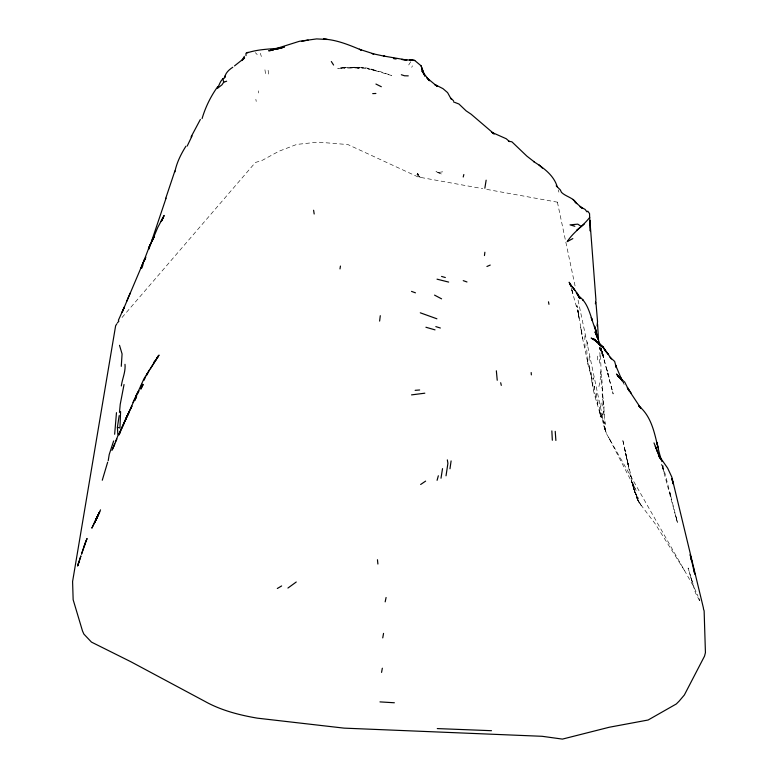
<?xml version="1.0" encoding="UTF-8"?>
<svg xmlns="http://www.w3.org/2000/svg" width="778" height="778" viewBox="0 0 778 778"><rect width="100%" height="100%" fill="white"/><g stroke="black" fill="none" stroke-linecap="round" stroke-linejoin="round"><path stroke-width="0.58" stroke-dasharray="3.89 2.92" d="M592.466 385.907L593.264 377.738C590.628 390.955 598.749 403.733 600.295 416.852L601.433 417.018L602.629 418.447L603.582 421.948L605.099 423.485L605.605 431.576L606.412 433.579L694.102 587.371L698.06 596.337M578.073 300.152L605.605 431.576L601.054 415.306L602.629 418.447L601.238 415.51L600.82 411.29L600.295 416.852L599.371 407.448L599.42 412.476M592.107 383.223L591.436 379.256L591.581 371.018M597.844 403.617L597.912 399.493L597.368 404.521M599.439 363.219L600.052 355.225L599.342 347.153M584.832 339.636L584.939 335.619M586.777 349.828L587.429 362.499L591.941 378.73L590.541 372.837L591.436 379.256M603.543 402.216L602.512 406.729C604.02 400.641 601.832 395.049 602.279 389.019L605.099 423.485L604.117 418.574M603.884 414.937L603.991 406.515M589.092 360.447L589.296 356.324M597.271 359.971L597.504 355.945M598.914 386.598C601.375 376.202 601.423 365.854 600.052 355.225M587.011 345.714L587.361 341.639M601.345 373.81L601.2 386.238L602.668 389.875L602.055 394.213M600.742 406.797L601.219 402.459L603.281 398.073M595.53 397.286L596.269 392.024L596.211 400.553M593.702 390.089L594.489 384.711L594.334 393.26M600.48 374.656L601.219 370.464M602.415 414.917L603.786 411.037M411.727 67.336L412.428 65.809M408.693 64.973L410.735 61.744M122.029 317.502L255.388 162.495L262.215 160.365L278.719 151.34L296.642 144.445L317.881 142.121L347.922 144.572L418.136 176.976L482.788 188.675M442.692 171.792L438.559 172.512L435.972 171.559L441.7 174.116L437.353 172.346M359.339 68.017L339.704 67.657L346.113 67.618L344.576 67.705C355.41 67.025 366.856 66.383 376.951 71.158L367.469 68.6L380.637 71.741L391.733 75.563L370.649 69.203L357.18 67.91L361.206 68.124M486.736 189.394L557.943 202.27L556.289 201.988M418.087 175.731L420.305 177.365L416.959 174.243L418.087 175.731L420.217 176.499L417.3 173.261L420.217 176.499M255.32 52.632L257.236 54.616M637.24 496.821L638.388 498.406L636.2 495.333L633.963 489.683L637.24 496.821C630.238 482.555 629.071 466.197 625.104 450.929M684.387 570.342L655.193 523.779L638.923 502.306L633.545 488.059M610.516 440.786L608.464 437.012L636.161 490.617M633.088 486.026L632.076 482.418L634.138 491.083L635.256 493.048L631.571 480.775L634.644 491.647L636.375 494.896M699.597 600.772L695.435 592.807L688.083 567.989L694.102 587.371M599.517 347.649L603.125 356.353L603.602 358.006L599.799 348.174L603.125 356.353L613.171 393.989L611.78 388.543M635.247 488.681L632.903 483.809L634.138 491.083M261.369 56.551L260.358 53.274M698.975 598.467L699.879 600.558M603.242 355.342L600.791 347.64M601.122 348.816L602.892 354.048M558.205 189.92L558.915 192.176M571.752 289.873L578.822 315.226L576.916 305.579L582.8 338.673L581.516 332.332L582.119 336.281L588.197 364.386L586.904 358.25M661.845 464.894L662.924 468.473L661.611 464.116M663.965 472.042L662.146 465.896L677.414 522.515L669.916 492.746L671.482 498.824M690.718 577.208L692.459 583.092M600.752 346.706L612.286 390.527M571.937 290.243L572.9 293.588M633.662 486.143L627.399 461.228L628.147 464.69M571.392 288.259L572.715 292.936M607.881 373.304L609.339 378.565L607.044 369.881L607.482 371.69M605.615 430.681L606.412 433.579M677.191 521.561L675.654 515.513L676.549 519.014M670.568 495.275L662.856 465.176M626.796 458.719L628.439 465.662M626.173 455.811L628.507 466.216M624.52 448.118L628.216 465.137M627.72 462.725L628.916 468.171M625.269 451.512L622.585 439.278L626.737 458.3L625.57 452.913M557.408 202.183L575.214 286.615M265.522 73.618L264.559 67.209M268.089 70.234L269.032 76.011M255.845 99.292L256.244 101.461M578.472 314.263L578.842 317.054L578.005 310.51L579.474 320.779M601.238 415.51L601.433 417.018M258.296 90.841L258.559 93.01M602.668 389.875L601.754 378.001M584.871 343.72L585.095 347.824M354.7 67.336L347.727 68.017L363.589 67.55L354.7 67.336M344.868 68.046L337.827 68.59L344.868 68.046M641.286 505.807L638.339 500.575L641.286 505.807M623.431 382.971L622.984 382.037L624.433 385.11L623.431 382.971M638.923 502.306L636.433 496.947L638.923 502.306M637.989 500.575L635.772 495.246L637.989 500.575M604.856 429.349L603.854 425.712L604.856 429.349M603.096 355.556L602.143 352.201L603.66 357.783L603.096 355.556M602.853 354.408L601.939 351.102L603.436 356.587L602.853 354.408M581.886 333.324L580.553 326.964L581.886 333.324M589.918 370.629L589.384 364.581L589.918 370.629"/><path stroke-width="1.17" d="M124.995 364.318C125.744 371.981 122.282 378.614 121.319 385.956M108.22 460.702L109.212 454.537L113.627 440.99M121.28 366.341L122.078 353.961L119.511 345.296M114.648 434.25L116.476 412.651M449.976 468.764L451.104 460.926M120.6 411.601L119.948 428.007L117.4 427.229L119.19 415.588M484.85 188.198L486.143 180.175M438.345 475.766L437.08 480.327M119.472 412.418L120.23 404.327L124.033 384.536M446.027 475.805L447.914 463.328L447.34 459.886M597.047 325.865L597.543 321.722L595.919 302.107M442.526 468.628L441 478.237M379.615 321.09L380.286 315.693M484.451 255.563L484.879 252.247M598.652 342.398L597.572 324.212M595.384 303.79L595.929 299.948L589.918 220.573M339.986 268.906L340.443 266.057M382.747 637.892L383.544 633.389M174.865 172.006C176.625 162.777 180.953 154.18 185.913 146.215M381.57 672.406L382.329 668.205M385.178 601.851L386.092 597.485M463.231 177.005L463.834 174.515M226.661 81.213L223.733 82.176L221.973 84.812L217.49 88.322C219.532 84.627 220.485 79.531 224.686 77.674L225.105 75.972M102.268 480.24L107.646 462.22M202.086 118.567C205.441 107.189 210.799 96.19 217.752 86.601M165.5 199.003L174.875 170.995M77.693 565.839L80.854 556.066L77.693 565.839L78.899 561.804M224.686 77.674C225.338 72.976 229.014 69.709 232.778 67.258M84.86 544.279L81.496 554.169L85.58 542.354L84.102 546.526M161.727 220.855L164.148 215.457L157.778 227.429L152.167 240.81L154.511 236.035L149.571 245.984L142.393 264.821M149.998 245.945L166.064 198.147M144.873 259.891L145.846 257.255M148.724 249.407L149.687 246.801M141.742 268.196L142.889 265.181M123.167 309.654L124.344 307.038L122.049 312.474L144.971 258.422M142.267 265.191L141.158 267.865L143.434 262.108M151.584 241.666L152.439 239.429M141.314 267.515L144.941 258.529M187.197 146.05L192.059 135.965M126.833 301.067L127.864 298.519M116.933 438.977L111.964 450.413M112.528 449.11L114.726 444.044M157.273 357.588L158.216 356.032L155.688 360.233L159.043 355.089L144.008 378.653L126.124 418.224M123.128 309.761L118.353 320.341M124.84 421.666L127.446 415.257L118.985 433.968M135.382 398.706L136.695 395.73L134.565 400.534L135.897 397.587M130.315 292.995L127.923 298.227M113.889 445.93L114.463 444.646M100.537 509.843L96.443 518.79M121.222 429.66L124.013 423.563M137.832 391.956L135.683 396.663L136.51 394.854M135.168 397.733L132.999 402.459M127.504 415.627L131.939 406.009L130.568 408.946M135.498 398.453L136.393 396.517M119.802 432.743L120.746 430.691L118.927 434.62M123.527 423.961L126.396 417.893L119.297 433.346M134.623 400.31L136.422 396.44M95.179 521.523L97.231 517.107L91.843 528.174L99.749 511.691L94.391 523.176L95.334 521.153M128.244 413.886L129.177 411.902L126.921 416.726M125.511 419.721L127.777 414.888M137.725 393.629L139.058 390.78M140.837 386.977L142.16 384.176M115.358 441.923L117.916 435.748L117.4 427.229M99.049 513.091L99.273 512.634L95.684 519.918L98.135 515.075L96.919 517.496M143.92 380.413L145.243 377.68M118.878 435.048L120.152 432.568M146.352 375.784L147.305 373.965M146.595 374.957L149.58 369.696M191.067 136.938L200.354 119.472M147.13 374.121L148.102 372.341M116.797 323.862L115.63 325.778L72.587 581.536L73.151 599.721L82.497 630.968L83.878 634.089L91.454 642.093L130.83 661.728L204.731 701.279C220.826 710.314 239.235 715.079 257.372 718.162L344.061 728.13L542.13 736.299L562.426 739.1L609.271 727.245L648.123 720.01L676.306 703.973L679.223 701.046L684.368 694.968L704.528 656.146L705.432 652.654L704.129 610.876L703.4 608.727M154.093 362.84L155.153 361.099M155.201 360.467L153.519 363.151L154.307 361.896M150.339 368.762L153.529 363.696M244.341 56.356L241.9 60.587L244.593 57.912L234.518 65.897M587.76 211.12L589.559 213.629L589.656 217.461C582.985 226.233 573.347 232.058 567.201 241.637L572.832 238.593M117.39 322.909L118.927 321.11M576.508 230.317L584.161 224.22M296.253 582.002L287.918 588.061M420.645 484.49L425.634 481.105M278.553 48.265C267.642 49.179 256.273 49.529 245.955 53.303L246.013 55.617M277.308 588.489L281.646 585.941M486.921 266.494L490.237 265.065M272.417 49.831L268.702 50.833L278.398 48.343M271.289 50.142L299.384 41.292L316.607 38.91L327.314 39.474L323.424 39.085C336.709 39.736 349.293 45.036 361.439 50.103L359.358 49.267L373.761 53.886L372.049 53.556L384.945 56.327L383.457 55.997L406.875 60.052L401.643 59.439L414.752 60.49L421.083 65.819L424.788 75.962M280.819 47.944L277.425 48.975L284.32 47.079L280.819 47.944L282.852 47.448M246.957 52.661L248.221 52.311M301.738 41.322L308.098 40.057M411.533 394.884L424.827 393.191M415.141 390.332L419.653 389.982M372.711 93.623L375.891 93.467M408.275 75.865L404.56 75.787L401.351 74.737M491.502 730.698L437.275 728.578M379.956 701.892L394.368 702.767M393.707 58.661L395.701 58.758M393.58 58.369L396.663 58.739M448.663 282.083L437.022 279.166M508.452 141.188L511.895 141.81L526.881 156.135L534.068 161.727L533.475 161.474C543.132 167.552 553.819 175.118 557.252 186.837M425.916 327.246L435.038 329.872M574.845 226.262L570.031 224.861L577.782 224.152L580.728 226.087M441.564 276.423L445.337 277.532M435.816 326.614L440.358 328.015M463.241 280.644L466.985 281.976M420.285 312.805L436.905 318.795M411.523 291.39L415.452 292.829M453.525 101.899L458.971 104.028L466.11 110.846L471.147 114.23L494.254 133.991L491.891 132.357L506.264 138.756L509.541 141.645M441.573 298.84L434.552 295.115M375.93 84.043L381.317 86.728M434.844 84.501L437.324 86.416L434.844 84.501L442.983 88.653L447.593 92.621L451.279 99.273M597.232 335.23L591.231 317.589L592.418 320.614C589.257 311.579 586.719 301.368 578.317 295.844L580.242 298.159M572.919 199.372L576.722 203.564C573.337 197.554 566.102 196.873 561.483 192.38L560.306 189.89L556.202 185.806M594.392 339.714L597.329 341.98L593.04 338.78L597.329 341.98L600.733 345.947L593.711 338.897L595.578 340.997M581.876 208.008L580.057 206.715L585.075 209.389L586.982 211.879M574.534 201.502L582.586 208.494M435.281 84.831L426.976 77.917L429.427 80.756L421.841 70.749L423.884 74.085L421.083 65.819M609.991 357.228L614.639 361.42L616.332 367.595L615.505 364.911L621.748 379.79M538.6 164.518L542.412 168.116M598.438 343.176L603.271 347.202L611.44 358.998M451.094 98.3L453.564 100.819M599.906 345.238L598.797 343.526L599.682 344.712M574.514 289.776L570.011 283.98L571.772 286.81L569.165 282.229L570.809 286.129M598.797 343.526L599.926 345.072M580.174 297.955L576.294 292.596L579.649 298.344M627.282 387.775L640.907 408.333L638.748 405.902C655.212 419.498 655.3 442.779 661.932 461.607M631.162 393.123L627.661 387.979L628.741 390.099M574.942 290.457L572.365 286.858L577.821 294.103L579.6 298.207M618.52 376.922L616.468 374.043L622.293 379.839L617.878 376.114L624.744 382.124L629.276 391.159M622.351 381.084L619.813 377.291L621.68 380.102M331.331 61.53L333.597 65.041M622.371 380.919L620.786 377.845L621.768 379.849M424.807 75.913L421.579 68.386M657.254 451.084L661.29 459.866L659.627 456.647L667.66 468.161L671.852 477.147L703.526 608.445M653.997 442.906L659.88 458.193M656.321 448.605L655.377 446.3L657.682 452.076M569.72 283.173L569.963 283.834M659.063 455.908L658.509 454.284L659.637 457.814M599.303 343.39L600.003 345.568M598.642 341.017L600.013 345.529M582.761 299.452L583.092 300.551M657.498 444.997L656.749 442.419L658.499 448.449M672.669 481.621L673.398 484.14L671.91 478.937M599.809 343.419L600.431 345.607M671.881 478.82L672.406 480.687M222.819 78.695L223.733 82.176M693.422 568.008L694.793 574.106L690.174 554.626L691.632 560.753L690.981 557.991M500.682 382.718L501.285 385.382M548.48 301.815L548.957 304.315M313.612 210.245L314.176 214.008M496.354 370.805L497.23 380.267M555.229 431.362L555.881 440.455M551.845 430.905L552.331 440.26M377.456 559.732L377.904 564.04M531.17 372.536L531.355 374.889M589.899 220.884L590.142 224.21L589.636 217.15M590.385 227.546L590.278 231.066L590.191 224.074L590.385 227.546M86.29 540.418L85.395 542.694L87.078 538.512L86.29 540.418M149.454 246.363L148.481 248.62L150.65 243.767L149.454 246.363M162.485 218.706L161.124 221.516L163.584 216.848L162.485 218.706M142.335 386.005L140.808 389.126L143.152 384.458L142.335 386.005M273.555 49.345L270.083 50.658L274.897 48.956L273.555 49.345M275.568 48.829L272.115 49.977L277.201 48.489L275.568 48.829M410.901 60.003L409.5 59.896L414.752 60.49L410.901 60.003M592.817 338.897L591.154 338.06L595.831 340.832L592.817 338.897M600.84 345.062L598.72 343.808L603.271 347.202L600.84 345.062M606.49 352.084L604.448 349.828L608.61 354.564L606.49 352.084M605.109 349.944L603.64 348.252L605.109 349.944M597.28 336.981L595.024 331.866L597.981 339.276L596.308 333.772L597.271 336.952M595.394 328.724L594.577 326.215L596.425 331.934L595.394 328.724"/></g></svg>
